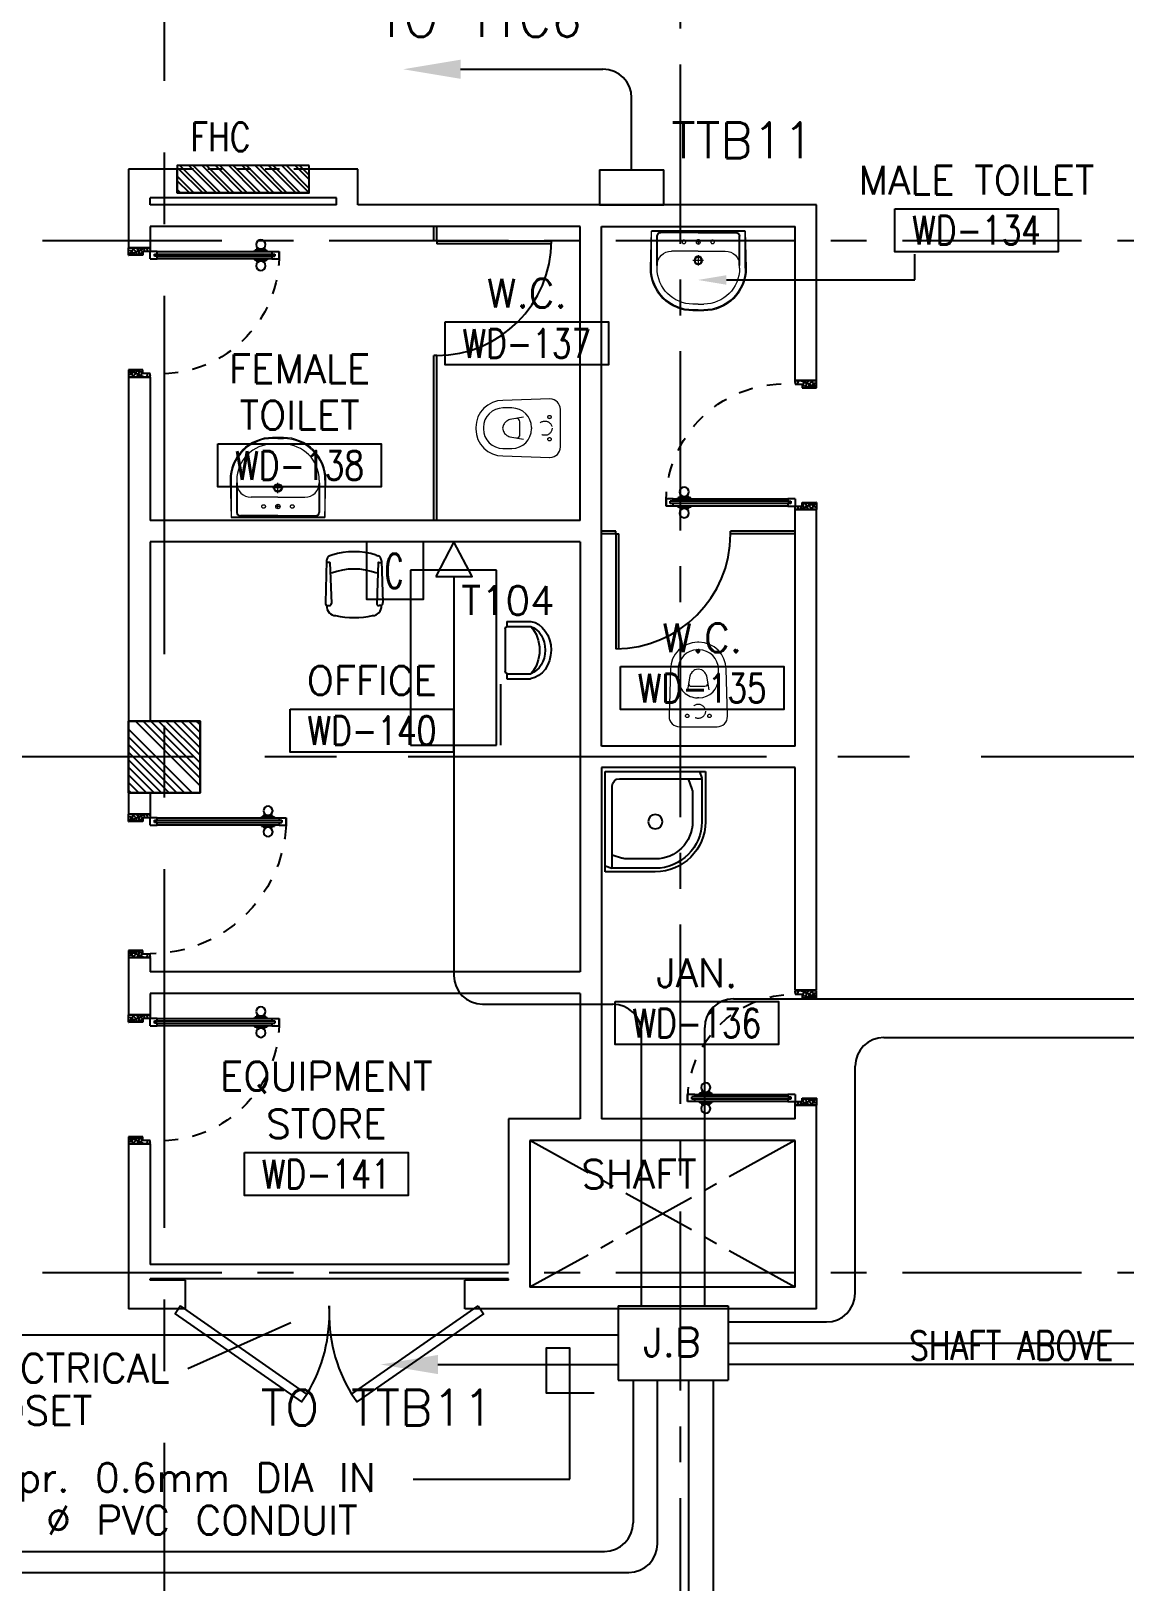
# Model space of a CAD drawing. Extents: x -0.3 to 92.6, y -1.1 to 78.4.
# Drawn here: x 66.79 to 74.42, y 44.41 to 55.23 of the extents above; entities that cross this region are included whole.
import ezdxf
from ezdxf.enums import TextEntityAlignment as Align

# ---------------------------------------------------------------- set-up
doc = ezdxf.new("R2010")
doc.units = 0
doc.header["$MEASUREMENT"] = 0
for name, pattern in [('CENTER', [2, 1.25, -0.25, 0.25, -0.25]), ('CENTER2', [1.125, 0.75, -0.125, 0.125, -0.125]), ('CENTERX2', [4, 2.5, -0.5, 0.5, -0.5]), ('DASHED', [0.75, 0.5, -0.25]), ('HIDDEN', [0.375, 0.25, -0.125]), ('HIDDEN2', [0.1875, 0.125, -0.0625])]:
    doc.linetypes.add(name, pattern=pattern)
doc.layers.get('0').update_dxf_attribs({"color": 11, "linetype": 'CONTINUOUS'})
for name, color, linetype in [('A-TILES', 11, 'CONTINUOUS'), ('AXES', 11, 'CENTERX2'), ('AXES1', 11, 'CENTER'), ('COL', 11, 'CONTINUOUS'), ('DOOR', 11, 'CONTINUOUS'), ('E-CO', 6, 'CONTINUOUS'), ('E-TEL', 4, 'CONTINUOUS'), ('E-TEXT', 2, 'CONTINUOUS'), ('E-WIRE', 4, 'CONTINUOUS'), ('FHC', 11, 'CONTINUOUS'), ('FIX', 11, 'CONTINUOUS'), ('FMCHAIR', 11, 'CONTINUOUS'), ('FMDESK', 11, 'CONTINUOUS'), ('HAT', 11, 'CONTINUOUS'), ('PART', 11, 'CONTINUOUS'), ('RM-BOX', 11, 'CONTINUOUS'), ('RM-NAME', 11, 'CONTINUOUS'), ('RM-NO', 11, 'CONTINUOUS'), ('SHAFT', 11, 'CONTINUOUS'), ('WALL', 11, 'CONTINUOUS')]:
    doc.layers.add(name, color=color, linetype=linetype)
doc.styles.add('ROMANS', font='ROMANS.shx', dxfattribs={"width": 0.6})
doc.styles.get("Standard").update_dxf_attribs({"font": 'TXT.shx'})

# ---------------------------------------------------------------- blocks, each defined once
blk = doc.blocks.new('JAN-001')
for p, q in [((730, -30), (30, -30)), ((30, -30), (30, -730)), ((705, -80), (130, -80)), ((610, -80), (635, -152)), ((688, -30), (704, -76)), ((705, -380), (705, -84)), ((730, -380), (730, -30)), ((80, -130), (80, -705)), ((640, -380), (640, -184)), ((80, -610), (152, -635)), ((184, -640), (380, -640)), ((30, -688), (76, -704)), ((30, -730), (380, -730)), ((84, -705), (380, -705))]:
    blk.add_line(p, q)
blk.add_circle((380, -380), 50)
for centre, radius, start, end in [((130, -130), 50, 90, 180), ((680, -84), 25, 0, 19.0039), ((540, -184), 100, 0, 19.0039), ((380, -380), 350, 270, 0), ((380, -380), 325, 270, 0), ((380, -380), 260, 270, 0), ((184, -540), 100, 250.9961, 270), ((84, -680), 25, 250.9961, 270)]:
    blk.add_arc(centre, radius, start, end)
blk = doc.blocks.new('WC1')
at = {"layer": 'FIX', "lineweight": 20}
for p, q in [((-210, 204), (-538, 194)), ((-475, 141), (-538, 141)), ((-137, 0), (-137, 131)), ((-727, 5), (-727, -5)), ((-674, 5), (-674, -5)), ((-534, 24), (-540, 0)), ((-540, 0), (-534, -24)), ((-395, 76), (-490, 60)), ((-339, 5), (-339, -5)), ((-137, -131), (-137, 0)), ((-490, -60), (-395, -76)), ((-538, -141), (-475, -141)), ((-538, -194), (-210, -204)), ((-213, -204), (-210, -204))]:
    blk.add_line(p, q, dxfattribs=at)
at = {"layer": 'FIX', "linetype": 'Continuous', "lineweight": 20}
blk.add_line((-420, -47), (-420, 45), dxfattribs=at)
at = {"layer": 'FIX', "linetype": 'HIDDEN2', "lineweight": 20, "ltscale": 0.3}
blk.add_circle((-245, 0), 49.8, dxfattribs=at)
at = {"layer": 'FIX', "linetype": 'HIDDEN', "lineweight": 20, "ltscale": 0.05}
for centre in [(-213, 78), (-213, -77)]:
    blk.add_circle(centre, 11.6, dxfattribs=at)
at = {"layer": 'FIX', "lineweight": 20}
for centre, radius, start, end in [((-538, 5), 189, 90, 180), ((-538, 5), 136, 90, 180), ((-475, 5), 136, 360, 90), ((-210, 131), 73, 360, 90), ((-473, -7), 68.2, 128.9242, 152.8468), ((-464, -18), 82, 108.496, 128.9242), ((-538, -5), 189, 180, 270), ((-538, -5), 136, 180, 270), ((-473, 7), 68.2, 207.1532, 231.0758), ((-464, 18), 82, 231.0758, 251.504), ((-475, -5), 136, 270, 0), ((-210, -131), 73, 270, 0)]:
    blk.add_arc(centre, radius, start, end, dxfattribs=at)
at = {"layer": 'FIX', "linetype": 'Continuous', "lineweight": 20}
for centre, start, end in [((-443, 46), 357.6662, 91.6121), ((-442, -46), 268.3879, 2.3338)]:
    blk.add_arc(centre, 22.3, start, end, dxfattribs=at)
blk = doc.blocks.new('LAV-003')
at = {"layer": 'FIX', "linetype": 'Continuous', "lineweight": 20}
for p, q in [((-328, -285), (-328, -25)), ((327, -285), (327, -25)), ((0, -165), (-188, -165)), ((0, -165), (187, -165)), ((-288, -285), (-288, -265)), ((287, -285), (287, -265)), ((0, -535), (-38, -535)), ((0, -535), (37, -535)), ((0, -575), (-38, -575)), ((0, -575), (37, -575))]:
    blk.add_line(p, q, dxfattribs=at)
at = {"layer": 'FIX', "linetype": 'ByBlock'}
blk.add_line((-328, -25), (327, -25), dxfattribs=at)
at = {"layer": 'FIX', "linetype": 'ByBlock', "ltscale": 0.3}
for p, q in [((-288, -265), (-288, -60)), ((0, -35), (-262, -35)), ((0, -35), (262, -35)), ((287, -265), (287, -60))]:
    blk.add_line(p, q, dxfattribs=at)
at = {"layer": 'FIX', "lineweight": 20}
for p, q in [((-16, -101), (15, -101)), ((0, -85), (0, -116))]:
    blk.add_line(p, q, dxfattribs=at)
at = {"layer": 'FIX', "linetype": 'DASHED', "lineweight": 20, "ltscale": 0.04}
for p, q in [((0, -194), (0, -266)), ((-36, -230), (37, -230))]:
    blk.add_line(p, q, dxfattribs=at)
at = {"layer": 'FIX', "linetype": 'Continuous', "lineweight": 20}
blk.add_lwpolyline([(295, -25), (0, -25), (-328, -25), (-335, -285, 0.414214), (-38, -582), (0, -582), (37, -582, 0.414214), (334, -285), (327, -25), (0, -25)], format="xyb", dxfattribs=at)
at = {"layer": 'FIX', "linetype": 'HIDDEN', "lineweight": 20, "ltscale": 0.05}
for centre in [(-100, -101), (100, -101)]:
    blk.add_circle(centre, 12.4, dxfattribs=at)
at = {"layer": 'FIX', "lineweight": 20}
for centre, radius in [((0, -101), 15.5), ((0, -230), 29.5), ((0, -230), 22.5)]:
    blk.add_circle(centre, radius, dxfattribs=at)
at = {"layer": 'FIX', "linetype": 'ByBlock', "ltscale": 0.3}
for centre, start, end in [((-262, -60), 90, 180), ((262, -60), 0, 90)]:
    blk.add_arc(centre, 25, start, end, dxfattribs=at)
at = {"layer": 'FIX', "linetype": 'Continuous', "lineweight": 20}
for centre, radius, start, end in [((-188, -265), 100, 90, 180), ((187, -265), 100, 0, 90), ((-38, -285), 290, 180, 270), ((-38, -285), 250, 180, 270), ((37, -285), 250, 270, 0), ((37, -285), 290, 270, 0)]:
    blk.add_arc(centre, radius, start, end, dxfattribs=at)
blk = doc.blocks.new('RM1')
at = {"layer": 'RM-BOX'}
blk.add_lwpolyline([(570, -200), (-570, -200), (-570, -500), (570, -500)], close=True, dxfattribs=at)
at = {"layer": 'RM-NAME', "style": 'ROMANS'}
for tag, p in [('ROOMNAME1', (0, 324)), ('ROOMNAME2', (0, 0))]:
    blk.add_attdef(tag, text='', height=200, dxfattribs=at).set_placement(p, align=Align.MIDDLE)
at = {"layer": 'RM-NO', "style": 'ROMANS', "width": 0.8}
blk.add_attdef('ROOMNO', text='', height=200, dxfattribs=at).set_placement((0, -350), align=Align.MIDDLE)
blk = doc.blocks.new('*X99')
at = {"color": 0}
for p, q in [((235129, 162738), (235580, 163190)), ((235129, 162792), (235527, 163190)), ((235129, 162845), (235474, 163190)), ((235129, 162898), (235421, 163190)), ((235129, 162951), (235368, 163190)), ((235129, 163004), (235315, 163190)), ((235129, 163057), (235262, 163190)), ((235129, 163110), (235209, 163190)), ((235129, 163163), (235156, 163190)), ((235186, 162690), (235629, 163132)), ((235239, 162690), (235629, 163079)), ((235292, 162690), (235629, 163026)), ((235345, 162690), (235629, 162973)), ((235398, 162690), (235629, 162920)), ((235451, 162690), (235629, 162867)), ((235504, 162690), (235629, 162814)), ((235557, 162690), (235629, 162761)), ((235610, 162690), (235629, 162708))]:
    blk.add_line(p, q, dxfattribs=at)
blk = doc.blocks.new('COL50')
at = {"layer": 'COL'}
blk.add_lwpolyline([(-250, 250), (-250, -250), (250, -250), (250, 250)], close=True, dxfattribs=at)
blk = doc.blocks.new('CHR2')
for p, q in [((-0.861, 0.48), (-0.229, 0.5)), ((-0.836, 0.425), (-0.836, 0.475)), ((-0.947, 0.386), (-0.937, 0.42)), ((-0.834, 0.423), (-0.215, 0.396)), ((-0.183, 0.469), (-0.183, 0.436)), ((-0.947, -0.386), (-0.937, -0.42)), ((-0.836, -0.425), (-0.836, -0.481)), ((-0.834, -0.423), (-0.215, -0.396)), ((-0.183, -0.469), (-0.183, -0.436)), ((-0.861, -0.48), (-0.223, -0.499))]:
    blk.add_line(p, q)
for centre, radius, start, end in [((-0.857, 0.397), 0.0833, 92.5404, 163.5801), ((-0.219, 0.466), 0.0359, 3.8781, 106.7041), ((-0.184, 0.325), 0.154, 359.6456, 90.3755), ((0.442, 0), 1.442, 164.4748, 195.5252), ((-0.834, 0.425), 0.00208, 180, 267.4596), ((0.516, 0), 1.253, 161.5812, 198.4188), ((-0.214, 0.428), 0.0319, 268.1708, 14.5154), ((-1.747, 0), 1.747, 349.2995, 10.7005), ((-0.857, -0.397), 0.0833, 196.4199, 267.4596), ((-0.834, -0.425), 0.00208, 92.5404, 180), ((-0.215, -0.468), 0.0316, 255.3205, 359.2331), ((-0.214, -0.428), 0.0319, 345.4846, 91.8292), ((-0.184, -0.325), 0.154, 269.6202, 0.3544)]:
    blk.add_arc(centre, radius, start, end)
blk = doc.blocks.new('DOOR90')
at = {"layer": 'DOOR', "linetype": 'ByBlock'}
for p, q in [((0, 0), (-150, 0)), ((-200, -25), (-1000, -25)), ((-200, -42), (-1000, -42)), ((-200, -58), (-1000, -58)), ((-1000, -75), (-200, -75))]:
    blk.add_line(p, q, dxfattribs=at)
at = {"layer": 'DOOR', "color": 0, "linetype": 'ByBlock'}
for p, q in [((-150, 0), (-150, -25)), ((-150, 0), (0, 0)), ((0, -50), (0, 0)), ((-1050, -25), (-1050, -75)), ((-1050, -75), (-1050, -25)), ((-1000, -25), (-1050, -25)), ((-1000, -75), (-1050, -75)), ((-1020, -42), (-1020, -58)), ((-1000, -42), (-1020, -42)), ((-1000, -58), (-1020, -58)), ((-1000, -25), (-1000, -42)), ((-1000, -58), (-1000, -75)), ((-968, -25), (-968, -18)), ((-878, -18), (-968, -18)), ((-968, -75), (-968, -82)), ((-878, -82), (-968, -82)), ((-955, -18), (-955, -9)), ((-955, -9), (-890, -9)), ((-955, -18), (-890, -18)), ((-955, -82), (-955, -91)), ((-955, -82), (-890, -82)), ((-955, -91), (-890, -91)), ((-890, -18), (-890, -9)), ((-890, -82), (-890, -91)), ((-878, -25), (-878, -18)), ((-878, -75), (-878, -82)), ((-200, -42), (-200, -25)), ((-200, -25), (-150, -25)), ((-180, -42), (-200, -42)), ((-200, -75), (-200, -58)), ((-200, -58), (-180, -58)), ((-150, -75), (-200, -75)), ((-180, -58), (-180, -42)), ((-150, -75), (-150, -25)), ((-150, -25), (-100, -25)), ((-100, -25), (-100, -50)), ((-100, -50), (0, -50)), ((-100, -850), (0, -850)), ((-100, -875), (-100, -850)), ((0, -850), (0, -900)), ((-150, -900), (-150, -875)), ((-150, -875), (-100, -875)), ((0, -900), (-150, -900)), ((-150, -900), (0, -900))]:
    blk.add_line(p, q, dxfattribs=at)
at = {"layer": 'DOOR', "color": 9, "linetype": 'ByBlock'}
for p, q in [((0, -50), (-114, 0)), ((0, -50), (-40, 0)), ((0, -50), (-100, -37)), ((0, -850), (-114, -900)), ((0, -850), (-100, -863)), ((0, -850), (-40, -900))]:
    blk.add_line(p, q, dxfattribs=at)
at = {"layer": 'DOOR', "color": 0, "linetype": 'ByBlock'}
for centre in [(-923, 24), (-923, -124)]:
    blk.add_circle(centre, 32.4, dxfattribs=at)
at = {"layer": 'DOOR', "color": 9, "linetype": 'ByBlock'}
for centre, radius, start, end in [((0, -50), 74.4, 137.7764, 180), ((0, -50), 54.4, 113.2074, 180), ((0, -50), 154, 161.1053, 166.2858), ((0, -50), 134, 158.1598, 169.28), ((0, -50), 114, 154.0838, 167.3774), ((0, -50), 94.4, 148.0182, 180), ((0, -50), 34.4, 90, 180), ((0, -50), 14.4, 90, 180), ((0, -850), 94.4, 180, 211.9818), ((0, -850), 74.4, 180, 222.2236), ((0, -850), 54.4, 180, 246.7926), ((0, -850), 34.4, 180, 270), ((0, -850), 14.4, 180, 270), ((0, -850), 154, 193.7142, 198.8947), ((0, -850), 134, 190.72, 201.8402)]:
    blk.add_arc(centre, radius, start, end, dxfattribs=at)
at = {"layer": 'DOOR', "linetype": 'HIDDEN', "ltscale": 0.5}
blk.add_arc((-222, -50), 828, 178.2701, 275.003, dxfattribs=at)
blk = doc.blocks.new('DOOR-10')
at = {"layer": 'DOOR', "color": 0, "linetype": 'ByBlock'}
for p, q in [((-26, 1100), (-76, 1100)), ((-76, 1100), (-26, 1100)), ((-76, 1050), (-76, 1100)), ((-26, 1050), (-26, 1100)), ((-83, 1005), (-92, 1005)), ((-92, 1005), (-92, 940)), ((-76, 1018), (-83, 1018)), ((-83, 928), (-83, 1018)), ((-83, 1005), (-83, 940)), ((-59, 1050), (-76, 1050)), ((-43, 1070), (-59, 1070)), ((-59, 1050), (-59, 1070)), ((-43, 1050), (-43, 1070)), ((-26, 1050), (-43, 1050)), ((-26, 1018), (-18, 1018)), ((-18, 928), (-18, 1018)), ((-18, 1005), (-9, 1005)), ((-18, 1005), (-18, 940)), ((-9, 1005), (-9, 940)), ((-83, 940), (-92, 940)), ((-76, 928), (-83, 928)), ((-26, 928), (-18, 928)), ((-18, 940), (-9, 940)), ((-1001, 0), (-1001, 150)), ((-1001, 150), (-976, 150)), ((-1001, 150), (-1001, 0)), ((-976, 150), (-976, 100)), ((-76, 200), (-59, 200)), ((-76, 150), (-76, 200)), ((-76, 150), (-26, 150)), ((-59, 200), (-59, 180)), ((-59, 180), (-43, 180)), ((-43, 200), (-26, 200)), ((-43, 180), (-43, 200)), ((-26, 200), (-26, 150)), ((-1, 150), (-26, 150)), ((-26, 150), (-26, 100)), ((-951, 0), (-1001, 0)), ((-976, 100), (-951, 100)), ((-951, 100), (-951, 0)), ((-51, 100), (-51, 0)), ((-26, 100), (-51, 100)), ((-51, 0), (-1, 0))]:
    blk.add_line(p, q, dxfattribs=at)
at = {"layer": 'DOOR', "linetype": 'ByBlock'}
for p, q in [((-76, 1050), (-76, 200)), ((-59, 200), (-59, 1050)), ((-43, 200), (-43, 1050)), ((-26, 200), (-26, 1050))]:
    blk.add_line(p, q, dxfattribs=at)
at = {"layer": 'DOOR', "color": 9, "linetype": 'ByBlock'}
for p, q in [((-951, 0), (-1001, 114)), ((-51, 0), (-1, 114)), ((-1, 0), (-1, 150)), ((-951, 0), (-1001, 40)), ((-951, 0), (-964, 100)), ((-51, 0), (-37, 100)), ((-51, 0), (-1, 40))]:
    blk.add_line(p, q, dxfattribs=at)
at = {"layer": 'DOOR', "color": 0, "linetype": 'ByBlock'}
for centre in [(-124, 973), (23, 973)]:
    blk.add_circle(centre, 32.4, dxfattribs=at)
at = {"layer": 'DOOR', "linetype": 'HIDDEN', "ltscale": 0.5}
blk.add_arc((-23, 149), 952, 93.1482, 179.9482, dxfattribs=at)
at = {"layer": 'DOOR', "color": 9, "linetype": 'ByBlock'}
for centre, radius, start, end in [((-951, 0), 154, 103.7142, 108.8947), ((-951, 0), 134, 100.72, 111.8402), ((-51, 0), 134, 68.1598, 79.28), ((-51, 0), 114, 64.0838, 77.3774), ((-51, 0), 154, 71.1053, 76.2858), ((-951, 0), 94.4, 90, 121.9818), ((-951, 0), 74.4, 90, 132.2236), ((-951, 0), 54.4, 90, 156.7926), ((-951, 0), 34.4, 90, 180), ((-951, 0), 14.4, 90, 180), ((-51, 0), 94.4, 58.0182, 90), ((-51, 0), 74.4, 47.7764, 90), ((-51, 0), 54.4, 23.2074, 90), ((-51, 0), 34.4, 0, 90), ((-51, 0), 14.4, 0, 90)]:
    blk.add_arc(centre, radius, start, end, dxfattribs=at)
blk = doc.blocks.new('CHR3')
for p, q in [((-0.039, 0.5), (-0.558, 0.5)), ((-0.05, 0.412), (-0.558, 0.412)), ((-0.039, 0.5), (-0.039, 0.412)), ((0, 0.362), (0, -0.362)), ((-0.05, -0.412), (-0.558, -0.412)), ((-0.039, -0.5), (-0.553, -0.5)), ((-0.039, -0.411), (-0.039, -0.5))]:
    blk.add_line(p, q)
for centre, radius, start, end in [((-0.497, 0), 0.503, 97.0495, 263.5769), ((-0.446, 0), 0.427, 105.249, 254.751), ((-0.212, 0), 0.538, 130.0756, 229.9244), ((-0.05, 0.362), 0.05, 0, 90), ((-0.05, -0.362), 0.05, 270, 0)]:
    blk.add_arc(centre, radius, start, end)
blk = doc.blocks.new('DOOR80')
at = {"layer": 'DOOR', "color": 0, "linetype": 'ByBlock'}
for p, q in [((-75, 850), (-75, 900)), ((-75, 900), (-25, 900)), ((-25, 900), (-75, 900)), ((-58, 850), (-58, 870)), ((-42, 870), (-58, 870)), ((-42, 850), (-42, 870)), ((-25, 850), (-25, 900)), ((-91, 805), (-91, 740)), ((-82, 805), (-91, 805)), ((-82, 728), (-82, 818)), ((-75, 818), (-82, 818)), ((-82, 805), (-82, 740)), ((-58, 850), (-75, 850)), ((-25, 850), (-42, 850)), ((-25, 818), (-18, 818)), ((-18, 728), (-18, 818)), ((-18, 805), (-18, 740)), ((-18, 805), (-9, 805)), ((-9, 805), (-9, 740)), ((-82, 740), (-91, 740)), ((-75, 728), (-82, 728)), ((-25, 728), (-18, 728)), ((-18, 740), (-9, 740)), ((-800, 150), (-800, 0)), ((-800, 150), (-775, 150)), ((-800, 0), (-800, 150)), ((-775, 150), (-775, 100)), ((-75, 200), (-58, 200)), ((-75, 150), (-75, 200)), ((-75, 150), (-25, 150)), ((-58, 200), (-58, 180)), ((-58, 180), (-42, 180)), ((-42, 200), (-25, 200)), ((-42, 180), (-42, 200)), ((-25, 200), (-25, 150)), ((0, 150), (-25, 150)), ((-25, 150), (-25, 100)), ((0, 0), (0, 150)), ((0, 150), (0, 0)), ((-750, 0), (-800, 0)), ((-775, 100), (-750, 100)), ((-750, 100), (-750, 0)), ((-50, 100), (-50, 0)), ((-25, 100), (-50, 100)), ((-50, 0), (0, 0))]:
    blk.add_line(p, q, dxfattribs=at)
at = {"layer": 'DOOR', "linetype": 'ByBlock'}
for p, q in [((-75, 850), (-75, 200)), ((-58, 200), (-58, 850)), ((-42, 200), (-42, 850)), ((-25, 200), (-25, 850))]:
    blk.add_line(p, q, dxfattribs=at)
at = {"layer": 'DOOR', "color": 9, "linetype": 'ByBlock'}
for p, q in [((-750, 0), (-800, 114)), ((-50, 0), (0, 114)), ((-750, 0), (-800, 40)), ((-750, 0), (-763, 100)), ((-50, 0), (-37, 100)), ((-50, 0), (0, 40))]:
    blk.add_line(p, q, dxfattribs=at)
at = {"layer": 'DOOR', "color": 0, "linetype": 'ByBlock'}
for centre in [(-124, 773), (24, 773)]:
    blk.add_circle(centre, 32.4, dxfattribs=at)
at = {"layer": 'DOOR', "linetype": 'HIDDEN', "ltscale": 0.5}
blk.add_arc((-25, 150), 750, 90, 180, dxfattribs=at)
at = {"layer": 'DOOR', "color": 9, "linetype": 'ByBlock'}
for centre, radius, start, end in [((-750, 0), 154, 103.7142, 108.8947), ((-750, 0), 134, 100.72, 111.8402), ((-50, 0), 134, 68.1598, 79.28), ((-50, 0), 114, 64.0838, 77.3774), ((-50, 0), 154, 71.1053, 76.2858), ((-750, 0), 94.4, 90, 121.9818), ((-750, 0), 74.4, 90, 132.2236), ((-750, 0), 54.4, 90, 156.7926), ((-750, 0), 34.4, 90, 180), ((-750, 0), 14.4, 90, 180), ((-50, 0), 94.4, 58.0182, 90), ((-50, 0), 74.4, 47.7764, 90), ((-50, 0), 54.4, 23.2074, 90), ((-50, 0), 34.4, 0, 90), ((-50, 0), 14.4, 0, 90)]:
    blk.add_arc(centre, radius, start, end, dxfattribs=at)
blk = doc.blocks.new('DESK-O')
for p, q in [((0, 0), (1, 0)), ((0, -1), (0, 0)), ((1, 0), (1, -1)), ((1, -1), (0, -1)), ((1, -1.05), (0.65, -1.05))]:
    blk.add_line(p, q)

msp = doc.modelspace()

# ---------------------------------------------------------------- hatches: boundary and pattern name
at = {"layer": 'FHC', "linetype": 'ByBlock', "ltscale": 0.3}
h = msp.add_hatch(dxfattribs=at)
h.set_pattern_fill('ANSI32', color=11, scale=0.175, style=0)
h.set_pattern_definition([(135, (300.927834, 23.053995), (0.046403883, 0.046403883), []), (135, (300.8969, 23.053995), (0.046403883, 0.046403883), [])])
h.paths.add_polyline_path([(67.8117, 54.105), (67.8117, 54.295), (68.7317, 54.295), (68.7317, 54.105)])
h.paths.add_polyline_path([(68.9443, 53.6839), (68.9443, 54.1047), (68.6818, 54.1047), (68.6818, 53.6839)], flags=9)

# ---------------------------------------------------------------- linework, layer by layer
at = {"layer": 'AXES'}
for p, q in [((67.7217, -1.1143), (67.7217, 77.6984)), ((91.9217, 50.17), (23.8817, 50.17))]:
    msp.add_line(p, q, dxfattribs=at)
at = {"layer": 'AXES1'}
for p, q in [((71.3217, 5.75), (71.3217, 64.57)), ((82.1217, 53.77), (23.8817, 53.77)), ((82.1217, 46.57), (23.8817, 46.57))]:
    msp.add_line(p, q, dxfattribs=at)
at = {"layer": 'E-CO', "color": 4}
msp.add_lwpolyline([(69.5306, 51.67), (69.1306, 51.67), (69.1306, 51.27), (69.5306, 51.27)], close=True, dxfattribs=at)
at = {"layer": 'E-TEL', "color": 4}
for p, q in [((70.7574, 54.2651), (70.7574, 54.02)), ((70.7574, 54.2651), (71.2062, 54.2651)), ((71.2062, 54.02), (71.2062, 54.2651)), ((70.7574, 54.02), (71.2062, 54.02)), ((69.7418, 51.67), (69.7418, 51.67)), ((70.8886, 46.34), (71.6547, 46.34)), ((70.8886, 46.34), (70.8886, 45.8221)), ((71.6547, 46.34), (71.6547, 45.8221)), ((70.8886, 45.8221), (71.6547, 45.8221))]:
    msp.add_line(p, q, dxfattribs=at)
msp.add_lwpolyline([(69.6156, 51.4278), (69.8681, 51.4278), (69.7418, 51.67), (69.7418, 51.67)], close=True, dxfattribs=at)
at = {"layer": 'E-TEXT', "color": 11}
msp.add_line((69.4578, 45.1322), (70.5495, 45.1322), dxfattribs=at)
msp.add_lwpolyline([(70.5495, 45.1322), (70.5495, 46.0461), (70.3854, 46.0461), (70.3854, 45.7332), (70.7209, 45.7332)], dxfattribs=at)
at = {"layer": 'E-WIRE', "color": 4}
for p, q in [((69.788, 54.9668), (70.7818, 54.9668)), ((70.9818, 54.2651), (70.9818, 54.7668)), ((72.5412, 46.4283), (72.5412, 48.0128)), ((71.6547, 46.2283), (72.3412, 46.2283)), ((71.6547, 46.0811), (78.2205, 46.0811)), ((69.6299, 45.9314), (70.8886, 45.9314)), ((71.6547, 45.9338), (80.6205, 45.9338)), ((65.8176, 44.6282), (70.7922, 44.6282)), ((64.5098, 44.481), (70.9619, 44.481))]:
    msp.add_line(p, q, dxfattribs=at)
at = {"layer": 'E-WIRE', "linetype": 'Continuous'}
for p, q in [((69.7418, 51.4278), (69.7418, 48.6455)), ((70.8886, 46.1351), (66.2236, 46.1351))]:
    msp.add_line(p, q, dxfattribs=at)
at = {"layer": 'E-WIRE', "color": 4, "linetype": 'ByBlock'}
for p, q in [((71.6919, 48.4824), (78.2205, 48.4824)), ((69.9418, 48.4455), (70.8514, 48.4455)), ((71.4919, 46.34), (71.4919, 48.2824)), ((71.0514, 46.34), (71.0514, 48.2455)), ((72.7412, 48.2128), (80.6205, 48.2128)), ((70.9922, 45.8221), (70.9922, 44.8282)), ((71.1619, 44.681), (71.1619, 45.8221)), ((71.3814, 41.2828), (71.3814, 45.8221)), ((71.551, 45.8221), (71.551, 41.5524))]:
    msp.add_line(p, q, dxfattribs=at)
at = {"layer": 'E-WIRE', "color": 4}
for centre, start, end in [((70.7818, 54.7668), 0, 90), ((72.7412, 48.0128), 90, 180), ((72.3412, 46.4283), 270, 0), ((70.7922, 44.8282), 270, 0), ((70.9619, 44.681), 270, 0)]:
    msp.add_arc(centre, 0.2, start, end, dxfattribs=at)
at = {"layer": 'E-WIRE', "linetype": 'Continuous'}
msp.add_arc((69.9418, 48.6455), 0.2, 180, 270, dxfattribs=at)
at = {"layer": 'E-WIRE', "color": 4, "linetype": 'ByBlock'}
for centre, start, end in [((71.6919, 48.2824), 90, 180), ((70.8514, 48.2455), 0, 90)]:
    msp.add_arc(centre, 0.2, start, end, dxfattribs=at)
at = {"layer": 'E-WIRE', "color": 4}
for points in [[(69.788, 54.9001), (69.788, 55.0334), (69.388, 54.9668)], [(69.6299, 45.8648), (69.6299, 45.9981), (69.2299, 45.9314)]]:
    msp.add_solid(points, dxfattribs=at)
at = {"layer": 'FHC', "linetype": 'ByBlock', "ltscale": 0.3}
msp.add_lwpolyline([(68.7317, 54.295), (67.8117, 54.295), (67.8117, 54.105), (68.7317, 54.105)], close=True, dxfattribs=at)
at = {"layer": 'FIX', "color": 32, "linetype": 'ByBlock', "ltscale": 0.3}
msp.add_line((71.4467, 53.8285), (71.1842, 53.8285), dxfattribs=at)
at = {"layer": 'PART', "linetype": 'ByBlock'}
for p, q in [((69.6017, 53.77), (69.6017, 53.87)), ((69.6217, 53.77), (69.6217, 53.87)), ((69.6217, 53.77), (69.6017, 53.77)), ((69.6217, 53.77), (70.4217, 53.77)), ((69.6217, 53.77), (69.6217, 53.75)), ((70.4217, 53.75), (69.6217, 53.75)), ((69.6017, 51.82), (69.6017, 52.97)), ((69.6217, 52.97), (69.6017, 52.97)), ((69.6217, 52.97), (69.6017, 52.97)), ((69.6217, 51.82), (69.6217, 52.97)), ((70.8717, 51.745), (70.7717, 51.745)), ((70.8717, 51.725), (70.7717, 51.725)), ((70.8717, 51.725), (70.8717, 51.745)), ((70.8717, 51.725), (70.8717, 51.745)), ((70.8717, 51.725), (70.8917, 51.725)), ((70.8717, 51.725), (70.8717, 50.925)), ((70.8917, 50.925), (70.8917, 51.725)), ((72.1217, 51.745), (71.6717, 51.745)), ((71.6717, 51.725), (71.6717, 51.745)), ((71.6717, 51.725), (71.6717, 51.745)), ((71.6717, 51.725), (71.6717, 51.745)), ((72.1217, 51.725), (71.6717, 51.725))]:
    msp.add_line(p, q, dxfattribs=at)
for centre in [(69.6217, 53.77), (70.8717, 51.725)]:
    msp.add_arc(centre, 0.8, 270, 0, dxfattribs=at)
at = {"layer": 'RM-NAME', "color": 5, "linetype": 'ByBlock'}
for p, q in [((72.9587, 53.4968), (72.9587, 53.6765)), ((71.6437, 53.4968), (72.9587, 53.4968))]:
    msp.add_line(p, q, dxfattribs=at)
msp.add_solid([(71.6437, 53.5301), (71.6437, 53.4635), (71.4437, 53.4968)], dxfattribs=at)
at = {"layer": 'WALL'}
for p, q in [((67.4717, 54.27), (67.4717, 53.72)), ((67.8117, 54.27), (67.4717, 54.27)), ((67.8117, 54.105), (67.8117, 54.27)), ((69.0717, 54.27), (68.7317, 54.27)), ((68.7317, 54.105), (68.7317, 54.27)), ((69.0717, 54.02), (69.0717, 54.27)), ((68.7315, 54.105), (67.8117, 54.105)), ((67.6217, 54.02), (67.6217, 54.07)), ((68.9217, 54.07), (67.6217, 54.07)), ((68.9217, 54.02), (67.6217, 54.02)), ((68.9217, 54.02), (68.9217, 54.07)), ((72.2717, 54.02), (69.0717, 54.02)), ((72.2717, 52.795), (72.2717, 54.02)), ((67.6217, 53.87), (67.6217, 53.72)), ((70.6217, 53.87), (67.6217, 53.87)), ((70.6217, 51.82), (70.6217, 53.87)), ((70.7717, 53.87), (72.1217, 53.87)), ((70.7717, 50.245), (70.7717, 53.87)), ((72.1217, 52.795), (72.1217, 53.87)), ((67.6217, 53.72), (67.4717, 53.72)), ((67.6217, 52.82), (67.4717, 52.82)), ((67.4717, 52.82), (67.4717, 50.42)), ((67.6217, 52.82), (67.6217, 51.82)), ((72.1217, 52.795), (72.2717, 52.795)), ((72.1217, 51.895), (72.2717, 51.895)), ((72.1217, 50.245), (72.1217, 51.895)), ((72.2717, 48.545), (72.2717, 51.895)), ((70.6217, 51.82), (67.6217, 51.82)), ((67.6217, 51.67), (67.6217, 50.42)), ((70.6217, 51.67), (67.6217, 51.67)), ((70.6217, 51.67), (70.6217, 48.67)), ((72.1217, 50.245), (70.7717, 50.245)), ((72.1217, 50.095), (70.7717, 50.095)), ((70.7717, 50.095), (70.7717, 47.645)), ((72.1217, 48.545), (72.1217, 50.095)), ((67.4717, 49.92), (67.4717, 49.77)), ((67.6217, 49.92), (67.6217, 49.77)), ((67.6217, 49.77), (67.4717, 49.77)), ((67.4717, 48.77), (67.4717, 48.37)), ((67.6217, 48.77), (67.4717, 48.77)), ((67.6217, 48.77), (67.6217, 48.67)), ((70.6217, 48.67), (67.6217, 48.67)), ((67.6217, 48.52), (67.6217, 48.37)), ((70.6217, 48.52), (67.6217, 48.52)), ((70.6217, 48.52), (70.6217, 47.645)), ((72.1217, 48.545), (72.2717, 48.545)), ((67.6217, 48.37), (67.4717, 48.37)), ((72.1217, 47.645), (72.1217, 47.745)), ((72.1217, 47.745), (72.2717, 47.745)), ((72.2717, 46.32), (72.2717, 47.745)), ((70.6217, 47.645), (70.1216, 47.645)), ((70.1216, 47.645), (70.1217, 46.63)), ((72.1217, 47.645), (70.7717, 47.645)), ((67.6216, 47.47), (67.4716, 47.47)), ((67.4716, 47.47), (67.4717, 46.32)), ((67.6216, 47.47), (67.6217, 46.63)), ((72.1217, 47.495), (70.2716, 47.495)), ((70.2716, 47.495), (70.2716, 46.47)), ((70.2716, 47.47), (70.2717, 46.47)), ((72.1217, 46.47), (72.1217, 47.495)), ((70.1217, 46.63), (67.6217, 46.63)), ((67.6217, 46.52), (67.6217, 46.53)), ((70.1217, 46.53), (67.6217, 46.53)), ((70.1217, 46.52), (70.1217, 46.53)), ((67.8688, 46.52), (67.6217, 46.52)), ((67.8688, 46.32), (67.8688, 46.52)), ((70.1217, 46.52), (69.8188, 46.52)), ((69.8188, 46.32), (69.8188, 46.52)), ((72.1217, 46.47), (70.2716, 46.47)), ((67.8688, 46.32), (67.4717, 46.32)), ((72.2717, 46.32), (69.8188, 46.32)), ((67.884, 45.9035), (68.6029, 46.2248))]:
    msp.add_line(p, q, dxfattribs=at)
at = {"layer": 'WALL', "color": 250, "linetype": 'HIDDEN', "ltscale": 0.25}
msp.add_line((68.7248, 54.27), (67.8048, 54.27), dxfattribs=at)
at = {"layer": 'WALL', "color": 97, "linetype": 'CENTER2', "ltscale": 0.7}
for p, q in [((72.1216, 46.47), (70.2716, 47.495)), ((72.1216, 47.495), (70.2716, 46.47))]:
    msp.add_line(p, q, dxfattribs=at)
at = {"layer": 'WALL', "linetype": 'ByBlock', "ltscale": 0.3}
msp.add_lwpolyline([(67.4717, 50.42), (67.9717, 50.42), (67.9717, 49.92), (67.4717, 49.92)], close=True, dxfattribs=at)
at = {"layer": 'WALL'}
for points in [[(67.8331, 46.34), (67.7955, 46.2861), (68.6779, 45.6712), (68.7155, 45.7251)], [(69.9102, 46.34), (69.9478, 46.2861), (69.0654, 45.6712), (69.0278, 45.7251)]]:
    msp.add_lwpolyline(points, close=True, dxfattribs=at)
for centre, start, end in [((67.7955, 46.2861), 328.62591, 2.86757), ((69.9478, 46.2861), 177.13243, 211.37409)]:
    msp.add_arc(centre, 1.0775, start, end, dxfattribs=at)

# ---------------------------------------------------------------- block references
at = {"layer": 'A-TILES', "linetype": 'ByBlock', "ltscale": 0.3, "xscale": -0.001000000003841706, "yscale": 0.000999999996565748, "zscale": 0.001}
msp.add_blockref('LAV-003', (71.4467, 53.8635), dxfattribs=at)
at = {"layer": 'A-TILES', "linetype": 'ByBlock', "ltscale": 0.3, "xscale": 0.001000000003841706, "yscale": 0.000999999996565748, "zscale": 0.001, "rotation": 180}
msp.add_blockref('LAV-003', (68.5137, 51.816), dxfattribs=at)
at = {"layer": 'COL', "xscale": 0.001, "yscale": 0.001, "zscale": 0.001}
msp.add_blockref('COL50', (67.7217, 50.17), dxfattribs=at)
at = {"layer": 'DOOR', "color": 0, "linetype": 'ByBlock', "xscale": -0.001, "yscale": 0.001, "zscale": 0.001}
for p in [(67.4717, 53.72), (67.4717, 48.37)]:
    msp.add_blockref('DOOR90', p, dxfattribs=at)
for name, p, rotation in [('DOOR90', (72.2717, 51.895), 180), ('DOOR80', (72.2717, 47.7404), 90)]:
    msp.add_blockref(name, p, dxfattribs=dict(at, rotation=rotation))
at = {"layer": 'DOOR', "color": 0, "linetype": 'ByBlock', "ltscale": 0.3, "xscale": -0.001, "yscale": 0.001, "zscale": 0.001, "rotation": 270}
msp.add_blockref('DOOR-10', (67.4717, 49.7707), dxfattribs=at)
at = {"layer": 'FIX', "xscale": 0.001000000003841706, "yscale": 0.000999999996565748, "zscale": 0.001}
msp.add_blockref('WC1', (70.6217, 52.463), dxfattribs=at)
at = {"layer": 'FIX', "yscale": 0.000999999996565748, "zscale": 0.001}
for name, p, xscale, rotation in [('WC1', (71.4467, 50.243), 0.000999999996565748, 270), ('JAN-001', (70.7667, 50.098), -0.000999999996565748, 90)]:
    msp.add_blockref(name, p, dxfattribs=dict(at, xscale=xscale, rotation=rotation))
at = {"layer": 'FMCHAIR', "xscale": 0.46, "yscale": 0.4, "zscale": 0.34, "rotation": 270}
msp.add_blockref('CHR2', (69.0448, 51.1415), dxfattribs=at)
at = {"layer": 'FMCHAIR', "xscale": -0.32, "yscale": 0.4, "zscale": 0.36}
msp.add_blockref('CHR3', (70.0994, 50.9152), dxfattribs=at)
at = {"layer": 'FMDESK', "xscale": -1.22, "yscale": 0.6, "zscale": 0.58, "rotation": 90}
msp.add_blockref('DESK-O', (69.4394, 51.4715), dxfattribs=at)
at = {"layer": 'HAT', "xscale": -0.001, "yscale": 0.001, "zscale": 0.001}
msp.add_blockref('*X99', (303.1002, -112.7697), dxfattribs=at)
at = {"layer": 'RM-NAME'}
ref = msp.add_blockref('RM1', (73.3887, 54.194), dxfattribs=dict(at, xscale=-0.001, yscale=0.001, zscale=0.001))
ref.add_attrib('ROOMNO', 'WD-134', dxfattribs={"layer": 'RM-NO', "height": 0.2, "style": 'ROMANS', "width": 0.8}).set_placement((73.3887, 53.844), align=Align.MIDDLE)
ref.add_attrib('ROOMNAME2', 'MALE TOILET', dxfattribs={"height": 0.2, "style": 'ROMANS'}).set_placement((73.3887, 54.194), align=Align.MIDDLE)
ref = msp.add_blockref('RM1', (70.2507, 53.4043), dxfattribs=dict(at, xscale=-0.001, yscale=0.001, zscale=0.001))
ref.add_attrib('ROOMNO', 'WD-137', dxfattribs={"layer": 'RM-NO', "height": 0.2, "style": 'ROMANS', "width": 0.8}).set_placement((70.2507, 53.0543), align=Align.MIDDLE)
ref.add_attrib('ROOMNAME2', 'W.C.', dxfattribs={"height": 0.2, "style": 'ROMANS'}).set_placement((70.2507, 53.4043), align=Align.MIDDLE)
ref = msp.add_blockref('RM1', (68.6651, 52.5535), dxfattribs=dict(at, xscale=-0.001, yscale=0.001, zscale=0.001))
ref.add_attrib('ROOMNO', 'WD-138', dxfattribs={"layer": 'RM-NO', "height": 0.2, "style": 'ROMANS', "width": 0.8}).set_placement((68.6651, 52.2035), align=Align.MIDDLE)
ref.add_attrib('ROOMNAME2', 'TOILET', dxfattribs={"height": 0.2, "style": 'ROMANS'}).set_placement((68.6651, 52.5535), align=Align.MIDDLE)
ref.add_attrib('ROOMNAME1', 'FEMALE', dxfattribs={"height": 0.2, "style": 'ROMANS'}).set_placement((68.6651, 52.8773), align=Align.MIDDLE)
ref = msp.add_blockref('RM1', (71.4744, 51.0004), dxfattribs=dict(at, xscale=-0.001, yscale=0.001, zscale=0.001))
ref.add_attrib('ROOMNO', 'WD-135', dxfattribs={"layer": 'RM-NO', "height": 0.2, "style": 'ROMANS', "width": 0.8}).set_placement((71.4744, 50.6504), align=Align.MIDDLE)
ref.add_attrib('ROOMNAME2', 'W.C.', dxfattribs={"height": 0.2, "style": 'ROMANS'}).set_placement((71.4744, 51.0004), align=Align.MIDDLE)
ref = msp.add_blockref('RM1', (69.1696, 50.7034), dxfattribs=dict(at, xscale=-0.001, yscale=0.001, zscale=0.001))
ref.add_attrib('ROOMNO', 'WD-140', dxfattribs={"layer": 'RM-NO', "height": 0.2, "style": 'ROMANS', "width": 0.8}).set_placement((69.1696, 50.3534), align=Align.MIDDLE)
ref.add_attrib('ROOMNAME2', 'OFFICE', dxfattribs={"height": 0.2, "style": 'ROMANS'}).set_placement((69.1696, 50.7034), align=Align.MIDDLE)
ref = msp.add_blockref('RM1', (71.4363, 48.6635), dxfattribs=dict(at, xscale=-0.001, yscale=0.001, zscale=0.001))
ref.add_attrib('ROOMNO', 'WD-136', dxfattribs={"layer": 'RM-NO', "height": 0.2, "style": 'ROMANS', "width": 0.8}).set_placement((71.4363, 48.3135), align=Align.MIDDLE)
ref.add_attrib('ROOMNAME2', 'JAN.', dxfattribs={"height": 0.2, "style": 'ROMANS'}).set_placement((71.4363, 48.6635), align=Align.MIDDLE)
ref = msp.add_blockref('RM1', (68.8513, 47.6099), dxfattribs=dict(at, xscale=-0.001, yscale=0.001, zscale=0.001))
ref.add_attrib('ROOMNO', 'WD-141', dxfattribs={"layer": 'RM-NO', "height": 0.2, "style": 'ROMANS', "width": 0.8}).set_placement((68.8513, 47.2599), align=Align.MIDDLE)
ref.add_attrib('ROOMNAME2', 'STORE', dxfattribs={"height": 0.2, "style": 'ROMANS'}).set_placement((68.8513, 47.6099), align=Align.MIDDLE)
ref.add_attrib('ROOMNAME1', 'EQUIPMENT', dxfattribs={"height": 0.2, "style": 'ROMANS'}).set_placement((68.8513, 47.9337), align=Align.MIDDLE)

# ---------------------------------------------------------------- texts
at = {"layer": 'E-CO', "color": 2, "style": 'ROMANS', "width": 0.6}
msp.add_text('C', height=0.24, dxfattribs=at).set_placement((69.259, 51.3473))
at = {"layer": 'E-TEXT', "color": 4}
for s, height, p in [('TO TTC6', 0.25, (69.2215, 55.1931, -2.4)), ('TO TTB11', 0.25, (68.3933, 45.5055, -2.4)), ('10x2 pr. 0.6mm DIA IN', 0.2, (65.8611, 45.0437, -2.4)), ('40mm %%C PVC CONDUIT', 0.2, (65.8611, 44.7456, -2.4))]:
    msp.add_text(s, height=height, dxfattribs=at).set_placement(p)
for s, height, p in [('TTB11', 0.25, (71.7559, 54.4709)), ('T104', 0.2, (70.1192, 51.2603)), ('J.B', 0.2, (71.2624, 46.0881))]:
    msp.add_text(s, height=height, dxfattribs=at).set_placement(p, align=Align.MIDDLE)
at = {"layer": 'E-TEXT', "color": 4, "style": 'ROMANS'}
for s, p in [('ELECTRICAL', (66.2421, 45.8054)), ('CLOSET', (66.2328, 45.5098))]:
    msp.add_text(s, height=0.2, dxfattribs=at).set_placement(p)
at = {"layer": 'RM-NAME', "style": 'ROMANS'}
msp.add_text('SHAFT', height=0.2, dxfattribs=at).set_placement((71.0341, 47.2584), align=Align.MIDDLE)
at = {"layer": 'SHAFT', "color": 4, "style": 'ROMANS', "width": 0.8}
msp.add_text('SHAFT ABOVE', height=0.2, dxfattribs=at).set_placement((73.6313, 46.0634), align=Align.MIDDLE)
at = {"layer": 'WALL', "style": 'ROMANS', "width": 0.8}
msp.add_text('FHC', height=0.2, dxfattribs=at).set_placement((67.9037, 54.3945))

doc.saveas('drawing.dxf')
